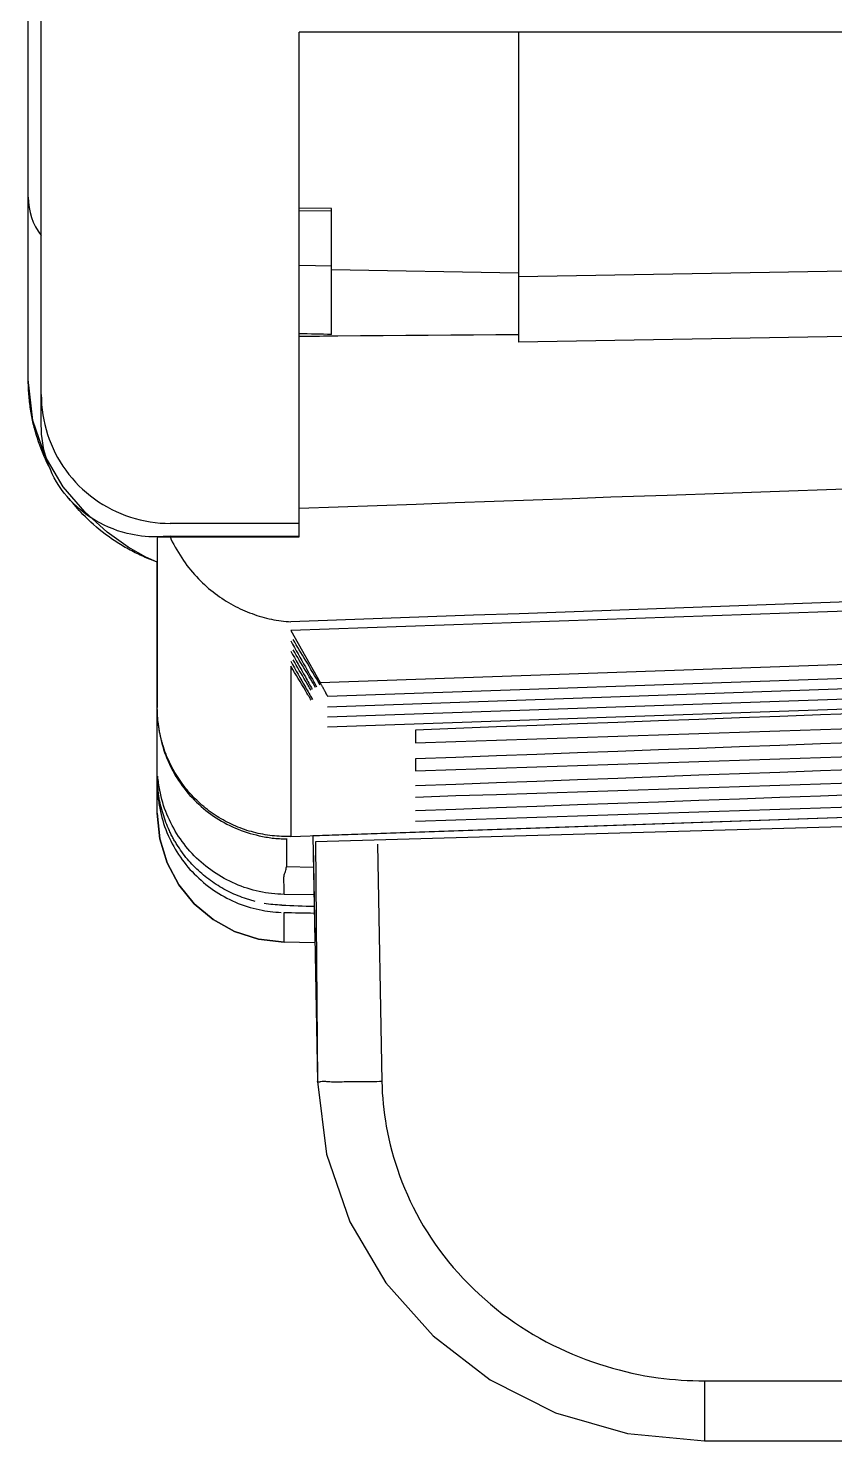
# Model space of a CAD drawing. Header units: metres. Extents: x 0 to 3575, y 0 to 842.
# Drawn here: x 2420.67 to 2434.85, y 497.81 to 522.65 of the extents above; entities that cross this region are included whole.
import ezdxf

# ---------------------------------------------------------------- set-up
doc = ezdxf.new("R2010")
doc.units = ezdxf.units.M
doc.layers.add('SCHEMATICS', color=7, linetype='Continuous')

msp = doc.modelspace()

# ---------------------------------------------------------------- linework, layer by layer
at = {"layer": 'SCHEMATICS', "color": 7}
for p, q in [((2420.9, 515.67), (2420.9, 737.973)), ((2420.672, 516.469), (2420.672, 737.031)), ((2420.672, 516.469), (2420.672, 737.031)), ((2444.258, 522.578), (2425.434, 522.578)), ((2425.434, 513.701), (2425.434, 522.578)), ((2429.289, 522.578), (2429.289, 517.129)), ((2426, 519.475), (2425.434, 519.484)), ((2426, 517.262), (2426, 519.475)), ((2426, 519.429), (2425.434, 519.439)), ((2426, 518.465), (2425.438, 518.477)), ((2443.689, 518.522), (2429.289, 518.274)), ((2429.289, 518.343), (2426, 518.399)), ((2443.689, 517.376), (2429.289, 517.129)), ((2425.434, 513.939), (2423.168, 513.939)), ((2423.168, 513.714), (2422.917, 513.701)), ((2422.933, 513.701), (2425.434, 513.701)), ((2422.939, 513.701), (2422.939, 510.704)), ((2423.168, 513.714), (2425.434, 513.714)), ((2422.939, 508.843), (2422.939, 513.26)), ((2444.56, 512.729), (2425.285, 512.055)), ((2425.285, 512.055), (2425.8, 511.141)), ((2425.8, 511.141), (2444.027, 511.781)), ((2425.929, 510.899), (2443.893, 511.524)), ((2425.288, 511.426), (2425.288, 508.434)), ((2425.929, 510.715), (2443.893, 511.345)), ((2425.929, 510.536), (2443.893, 511.164)), ((2425.929, 510.36), (2443.893, 510.986)), ((2427.475, 510.305), (2427.475, 510.081)), ((2427.475, 509.796), (2427.475, 509.585)), ((2425.288, 508.434), (2444.028, 509.079)), ((2443.344, 509.055), (2425.676, 508.447)), ((2443.301, 508.838), (2425.718, 508.34)), ((2425.208, 508.396), (2425.208, 507.901)), ((2425.676, 508.447), (2425.706, 506.585)), ((2425.718, 508.34), (2425.755, 504.122)), ((2426.811, 508.299), (2426.888, 504.122)), ((2425.677, 508.263), (2425.755, 504.122)), ((2425.686, 507.889), (2425.208, 507.901)), ((2425.695, 507.407), (2425.167, 507.415)), ((2425.167, 506.574), (2425.167, 507.096)), ((2425.71, 506.56), (2425.167, 506.574)), ((2425.71, 506.56), (2425.167, 506.574)), ((2425.706, 506.585), (2425.71, 506.56)), ((2432.557, 498.859), (2436.457, 498.859)), ((2432.557, 498.859), (2432.557, 497.805)), ((2432.557, 497.805), (2436.457, 497.805)), ((2432.557, 497.805), (2436.457, 497.805))]:
    msp.add_line(p, q, dxfattribs=at)
for points in [[(2420.672, 519.677), (2420.676, 519.587), (2420.687, 519.497), (2420.705, 519.409), (2420.729, 519.322), (2420.761, 519.237), (2420.8, 519.155), (2420.845, 519.077), (2420.897, 519.002)], [(2426, 517.262), (2425.93, 517.264), (2425.859, 517.266), (2425.788, 517.267), (2425.718, 517.268), (2425.647, 517.27), (2425.576, 517.271), (2425.505, 517.272), (2425.434, 517.274)], [(2426, 517.233), (2425.93, 517.232), (2425.859, 517.23), (2425.788, 517.229), (2425.718, 517.228), (2425.647, 517.228), (2425.576, 517.227), (2425.505, 517.227), (2425.434, 517.227)], [(2426.113, 517.233), (2426.1, 517.233), (2426.086, 517.233), (2426.072, 517.233), (2426.058, 517.233), (2426.044, 517.233), (2426.03, 517.233), (2426.015, 517.233), (2426, 517.233)], [(2429.289, 517.255), (2428.892, 517.253), (2428.496, 517.251), (2428.099, 517.249), (2427.702, 517.246), (2427.305, 517.243), (2426.908, 517.239), (2426.51, 517.236), (2426.113, 517.233)], [(2422.939, 513.26), (2422.736, 513.348), (2422.429, 513.523), (2422.058, 513.787), (2421.665, 514.14), (2421.288, 514.584), (2420.97, 515.12), (2420.751, 515.748), (2420.672, 516.469)], [(2420.682, 516.207), (2420.68, 516.239), (2420.678, 516.272), (2420.676, 516.305), (2420.675, 516.338), (2420.674, 516.371), (2420.673, 516.404), (2420.672, 516.437), (2420.672, 516.469)], [(2420.712, 515.95), (2420.707, 515.981), (2420.703, 516.012), (2420.699, 516.044), (2420.695, 516.076), (2420.691, 516.109), (2420.688, 516.141), (2420.685, 516.174), (2420.682, 516.207)], [(2420.9, 516.205), (2420.902, 516.116), (2420.907, 516.027), (2420.916, 515.939), (2420.928, 515.851), (2420.944, 515.763), (2420.963, 515.676), (2420.986, 515.589), (2421.012, 515.504)], [(2420.761, 515.692), (2420.754, 515.723), (2420.747, 515.754), (2420.741, 515.786), (2420.735, 515.818), (2420.729, 515.85), (2420.723, 515.883), (2420.717, 515.916), (2420.712, 515.95)], [(2420.833, 515.438), (2420.823, 515.47), (2420.813, 515.501), (2420.804, 515.533), (2420.794, 515.565), (2420.786, 515.596), (2420.777, 515.628), (2420.769, 515.66), (2420.761, 515.692)], [(2421.003, 515.038), (2420.979, 515.114), (2420.958, 515.192), (2420.94, 515.27), (2420.926, 515.35), (2420.914, 515.43), (2420.906, 515.51), (2420.902, 515.59), (2420.9, 515.67)], [(2421.012, 515.504), (2421.041, 515.42), (2421.072, 515.337), (2421.108, 515.255), (2421.147, 515.175), (2421.188, 515.097), (2421.233, 515.02), (2421.281, 514.945), (2421.332, 514.873)], [(2421.029, 514.952), (2421, 515.011), (2420.973, 515.071), (2420.947, 515.131), (2420.921, 515.192), (2420.897, 515.253), (2420.875, 515.314), (2420.853, 515.376), (2420.833, 515.438)], [(2421.303, 514.473), (2421.256, 514.537), (2421.211, 514.604), (2421.169, 514.672), (2421.13, 514.742), (2421.093, 514.814), (2421.06, 514.887), (2421.03, 514.962), (2421.003, 515.038)], [(2421.332, 514.873), (2421.385, 514.802), (2421.442, 514.733), (2421.501, 514.667), (2421.563, 514.603), (2421.628, 514.541), (2421.694, 514.482), (2421.763, 514.426), (2421.834, 514.372)], [(2438.81, 514.677), (2437.823, 514.642), (2436.836, 514.606), (2435.849, 514.571), (2434.862, 514.536), (2433.875, 514.502), (2432.888, 514.467), (2431.9, 514.432), (2430.913, 514.398)], [(2421.779, 514.036), (2421.713, 514.081), (2421.648, 514.13), (2421.585, 514.181), (2421.524, 514.235), (2421.465, 514.291), (2421.408, 514.35), (2421.354, 514.41), (2421.303, 514.473)], [(2421.631, 514.098), (2421.599, 514.132), (2421.568, 514.167), (2421.537, 514.201), (2421.507, 514.236), (2421.476, 514.271), (2421.447, 514.306), (2421.417, 514.341), (2421.388, 514.377)], [(2421.834, 514.372), (2421.907, 514.321), (2421.982, 514.273), (2422.059, 514.228), (2422.138, 514.186), (2422.218, 514.147), (2422.3, 514.111), (2422.383, 514.079), (2422.468, 514.05)], [(2430.913, 514.398), (2430.229, 514.373), (2429.544, 514.348), (2428.859, 514.323), (2428.174, 514.299), (2427.489, 514.274), (2426.804, 514.249), (2426.119, 514.224), (2425.434, 514.2)], [(2422.021, 513.752), (2421.97, 513.793), (2421.919, 513.834), (2421.869, 513.876), (2421.82, 513.919), (2421.772, 513.962), (2421.724, 514.007), (2421.677, 514.052), (2421.631, 514.098)], [(2422.409, 513.763), (2422.326, 513.785), (2422.243, 513.811), (2422.162, 513.841), (2422.082, 513.873), (2422.004, 513.909), (2421.927, 513.948), (2421.852, 513.991), (2421.779, 514.036)], [(2422.468, 514.05), (2422.553, 514.024), (2422.639, 514.002), (2422.726, 513.983), (2422.813, 513.967), (2422.902, 513.955), (2422.99, 513.946), (2423.079, 513.941), (2423.168, 513.939)], [(2422.917, 513.701), (2422.854, 513.702), (2422.79, 513.705), (2422.726, 513.71), (2422.662, 513.717), (2422.598, 513.725), (2422.535, 513.736), (2422.472, 513.748), (2422.409, 513.763)], [(2422.236, 513.603), (2422.209, 513.621), (2422.182, 513.639), (2422.154, 513.657), (2422.127, 513.676), (2422.101, 513.695), (2422.074, 513.714), (2422.047, 513.733), (2422.021, 513.752)], [(2422.462, 513.47), (2422.433, 513.486), (2422.405, 513.501), (2422.376, 513.517), (2422.348, 513.534), (2422.32, 513.55), (2422.292, 513.567), (2422.264, 513.585), (2422.236, 513.603)], [(2423.166, 513.701), (2423.168, 513.697), (2423.17, 513.693), (2423.171, 513.689), (2423.173, 513.685), (2423.175, 513.681), (2423.176, 513.677), (2423.178, 513.672), (2423.179, 513.668)], [(2423.179, 513.668), (2423.203, 513.618), (2423.228, 513.569), (2423.255, 513.52), (2423.282, 513.472), (2423.31, 513.425), (2423.339, 513.378), (2423.368, 513.332), (2423.399, 513.286)], [(2422.696, 513.355), (2422.666, 513.369), (2422.636, 513.382), (2422.607, 513.396), (2422.578, 513.41), (2422.548, 513.424), (2422.519, 513.439), (2422.491, 513.454), (2422.462, 513.47)], [(2422.939, 513.26), (2422.909, 513.271), (2422.878, 513.282), (2422.848, 513.293), (2422.818, 513.305), (2422.787, 513.316), (2422.757, 513.329), (2422.726, 513.342), (2422.696, 513.355)], [(2423.399, 513.286), (2423.429, 513.243), (2423.46, 513.201), (2423.492, 513.16), (2423.524, 513.12), (2423.558, 513.08), (2423.592, 513.041), (2423.628, 513.003), (2423.664, 512.965)], [(2423.664, 512.965), (2423.698, 512.931), (2423.733, 512.897), (2423.769, 512.863), (2423.805, 512.83), (2423.842, 512.797), (2423.88, 512.766), (2423.919, 512.734), (2423.958, 512.704)], [(2423.958, 512.704), (2423.996, 512.676), (2424.034, 512.649), (2424.073, 512.623), (2424.112, 512.597), (2424.152, 512.572), (2424.193, 512.548), (2424.234, 512.524), (2424.275, 512.5)], [(2438.135, 512.667), (2437.333, 512.638), (2436.53, 512.609), (2435.727, 512.581), (2434.924, 512.552), (2434.12, 512.523), (2433.317, 512.494), (2432.514, 512.465), (2431.71, 512.436)], [(2424.275, 512.5), (2424.315, 512.479), (2424.355, 512.458), (2424.396, 512.439), (2424.437, 512.42), (2424.479, 512.402), (2424.52, 512.384), (2424.562, 512.368), (2424.604, 512.352)], [(2424.604, 512.352), (2424.647, 512.337), (2424.689, 512.322), (2424.732, 512.309), (2424.774, 512.296), (2424.817, 512.285), (2424.86, 512.274), (2424.903, 512.263), (2424.946, 512.254)], [(2431.71, 512.436), (2430.908, 512.408), (2430.105, 512.379), (2429.302, 512.351), (2428.499, 512.323), (2427.696, 512.295), (2426.894, 512.267), (2426.091, 512.239), (2425.288, 512.21)], [(2424.946, 512.254), (2424.988, 512.246), (2425.03, 512.238), (2425.073, 512.231), (2425.116, 512.225), (2425.159, 512.22), (2425.202, 512.216), (2425.245, 512.212), (2425.288, 512.21)], [(2425.285, 511.872), (2425.317, 511.814), (2425.349, 511.757), (2425.381, 511.7), (2425.414, 511.643), (2425.446, 511.586), (2425.478, 511.529), (2425.51, 511.472), (2425.542, 511.415)], [(2425.545, 511.534), (2425.517, 511.579), (2425.49, 511.624), (2425.462, 511.669), (2425.435, 511.714), (2425.408, 511.759), (2425.381, 511.805), (2425.354, 511.85), (2425.327, 511.896)], [(2425.285, 511.692), (2425.317, 511.635), (2425.349, 511.578), (2425.381, 511.522), (2425.414, 511.465), (2425.446, 511.408), (2425.478, 511.352), (2425.51, 511.295), (2425.542, 511.238)], [(2425.545, 511.352), (2425.517, 511.397), (2425.49, 511.443), (2425.462, 511.488), (2425.435, 511.534), (2425.408, 511.579), (2425.381, 511.624), (2425.354, 511.67), (2425.327, 511.715)], [(2425.545, 511.171), (2425.517, 511.217), (2425.49, 511.263), (2425.462, 511.309), (2425.435, 511.355), (2425.407, 511.4), (2425.38, 511.446), (2425.354, 511.492), (2425.327, 511.538)], [(2425.8, 511.102), (2425.768, 511.156), (2425.736, 511.21), (2425.704, 511.264), (2425.672, 511.318), (2425.64, 511.372), (2425.608, 511.426), (2425.577, 511.48), (2425.545, 511.534)], [(2425.285, 511.514), (2425.317, 511.457), (2425.349, 511.399), (2425.381, 511.342), (2425.414, 511.286), (2425.446, 511.229), (2425.478, 511.172), (2425.51, 511.116), (2425.542, 511.059)], [(2425.545, 510.998), (2425.513, 511.051), (2425.48, 511.104), (2425.448, 511.158), (2425.416, 511.211), (2425.384, 511.265), (2425.352, 511.318), (2425.32, 511.372), (2425.288, 511.426)], [(2425.542, 511.415), (2425.566, 511.371), (2425.591, 511.327), (2425.615, 511.284), (2425.64, 511.24), (2425.665, 511.197), (2425.689, 511.154), (2425.714, 511.111), (2425.738, 511.067)], [(2425.72, 511.055), (2425.699, 511.092), (2425.677, 511.129), (2425.655, 511.166), (2425.633, 511.203), (2425.611, 511.24), (2425.589, 511.277), (2425.567, 511.315), (2425.545, 511.352)], [(2425.542, 511.238), (2425.557, 511.211), (2425.572, 511.184), (2425.586, 511.157), (2425.601, 511.13), (2425.617, 511.103), (2425.632, 511.077), (2425.647, 511.05), (2425.663, 511.024)], [(2425.542, 511.059), (2425.558, 511.032), (2425.573, 511.005), (2425.589, 510.978), (2425.604, 510.951), (2425.619, 510.924), (2425.634, 510.898), (2425.649, 510.871), (2425.665, 510.845)], [(2425.641, 511.009), (2425.629, 511.029), (2425.617, 511.05), (2425.605, 511.07), (2425.593, 511.091), (2425.581, 511.111), (2425.569, 511.131), (2425.557, 511.151), (2425.545, 511.171)], [(2425.8, 511.141), (2425.805, 511.131), (2425.81, 511.122), (2425.816, 511.112), (2425.821, 511.102), (2425.827, 511.093), (2425.833, 511.083), (2425.838, 511.073), (2425.843, 511.063)], [(2425.843, 511.063), (2425.848, 511.054), (2425.852, 511.046), (2425.857, 511.037), (2425.861, 511.029), (2425.866, 511.021), (2425.87, 511.013), (2425.875, 511.005), (2425.879, 510.998)], [(2425.644, 510.828), (2425.631, 510.849), (2425.619, 510.871), (2425.606, 510.892), (2425.594, 510.913), (2425.582, 510.934), (2425.569, 510.955), (2425.557, 510.976), (2425.545, 510.998)], [(2425.879, 510.998), (2425.883, 510.991), (2425.886, 510.983), (2425.89, 510.976), (2425.893, 510.969), (2425.897, 510.962), (2425.9, 510.955), (2425.904, 510.949), (2425.907, 510.943)], [(2425.907, 510.943), (2425.909, 510.94), (2425.91, 510.936), (2425.912, 510.933), (2425.914, 510.929), (2425.917, 510.926), (2425.919, 510.922), (2425.922, 510.917), (2425.924, 510.912)], [(2425.924, 510.912), (2425.925, 510.91), (2425.927, 510.907), (2425.928, 510.905), (2425.929, 510.903), (2425.93, 510.901), (2425.93, 510.9), (2425.93, 510.899), (2425.929, 510.899)], [(2422.964, 510.372), (2422.959, 510.408), (2422.955, 510.444), (2422.951, 510.481), (2422.947, 510.518), (2422.945, 510.555), (2422.943, 510.591), (2422.942, 510.628), (2422.941, 510.665)], [(2438.868, 510.731), (2438.156, 510.705), (2437.443, 510.678), (2436.731, 510.652), (2436.019, 510.625), (2435.307, 510.598), (2434.595, 510.572), (2433.883, 510.545), (2433.171, 510.518)], [(2422.95, 510.443), (2422.954, 510.416), (2422.957, 510.389), (2422.961, 510.362), (2422.965, 510.334), (2422.969, 510.307), (2422.974, 510.281), (2422.979, 510.254), (2422.984, 510.228)], [(2422.993, 510.21), (2422.989, 510.23), (2422.985, 510.25), (2422.981, 510.27), (2422.977, 510.291), (2422.973, 510.311), (2422.97, 510.332), (2422.967, 510.352), (2422.964, 510.372)], [(2433.171, 510.518), (2432.459, 510.492), (2431.747, 510.466), (2431.035, 510.44), (2430.323, 510.413), (2429.611, 510.386), (2428.899, 510.359), (2428.187, 510.332), (2427.475, 510.305)], [(2433.171, 510.266), (2433.883, 510.289), (2434.595, 510.313), (2435.307, 510.336), (2436.019, 510.359), (2436.731, 510.383), (2437.443, 510.406), (2438.156, 510.43), (2438.868, 510.454)], [(2422.984, 510.228), (2422.995, 510.173), (2423.007, 510.119), (2423.02, 510.066), (2423.035, 510.013), (2423.051, 509.961), (2423.069, 509.909), (2423.088, 509.857), (2423.108, 509.806)], [(2423.037, 510.047), (2423.031, 510.068), (2423.025, 510.088), (2423.019, 510.109), (2423.014, 510.129), (2423.008, 510.15), (2423.003, 510.17), (2422.998, 510.19), (2422.993, 510.21)], [(2423.155, 509.742), (2423.137, 509.779), (2423.12, 509.816), (2423.104, 509.854), (2423.089, 509.892), (2423.074, 509.93), (2423.061, 509.969), (2423.048, 510.008), (2423.037, 510.047)], [(2427.475, 510.081), (2428.187, 510.104), (2428.899, 510.128), (2429.611, 510.151), (2430.323, 510.174), (2431.035, 510.197), (2431.747, 510.22), (2432.459, 510.243), (2433.171, 510.266)], [(2438.868, 510.221), (2438.156, 510.194), (2437.443, 510.168), (2436.731, 510.141), (2436.019, 510.115), (2435.307, 510.088), (2434.595, 510.062), (2433.883, 510.035), (2433.171, 510.009)], [(2423.108, 509.806), (2423.13, 509.755), (2423.153, 509.704), (2423.177, 509.654), (2423.203, 509.605), (2423.229, 509.556), (2423.256, 509.508), (2423.285, 509.462), (2423.315, 509.416)], [(2433.171, 510.009), (2432.459, 509.982), (2431.747, 509.956), (2431.035, 509.929), (2430.323, 509.903), (2429.611, 509.877), (2428.899, 509.85), (2428.187, 509.823), (2427.475, 509.796)], [(2433.171, 509.774), (2433.883, 509.798), (2434.595, 509.822), (2435.307, 509.846), (2436.019, 509.869), (2436.731, 509.893), (2437.443, 509.916), (2438.156, 509.939), (2438.868, 509.963)], [(2423.316, 509.454), (2423.293, 509.488), (2423.271, 509.522), (2423.25, 509.558), (2423.229, 509.594), (2423.209, 509.63), (2423.19, 509.667), (2423.172, 509.704), (2423.155, 509.742)], [(2427.475, 509.585), (2428.187, 509.609), (2428.899, 509.633), (2429.611, 509.656), (2430.323, 509.68), (2431.035, 509.703), (2431.747, 509.726), (2432.459, 509.75), (2433.171, 509.774)], [(2433.171, 509.535), (2432.459, 509.509), (2431.747, 509.482), (2431.035, 509.455), (2430.323, 509.429), (2429.611, 509.402), (2428.899, 509.376), (2428.187, 509.35), (2427.475, 509.325)], [(2438.868, 509.745), (2438.156, 509.719), (2437.443, 509.692), (2436.731, 509.665), (2436.019, 509.639), (2435.307, 509.612), (2434.595, 509.586), (2433.883, 509.561), (2433.171, 509.535)], [(2422.939, 509.364), (2422.939, 509.337), (2422.94, 509.309), (2422.941, 509.281), (2422.942, 509.253), (2422.944, 509.225), (2422.946, 509.197), (2422.948, 509.17), (2422.95, 509.142)], [(2422.961, 509.182), (2422.959, 509.201), (2422.957, 509.22), (2422.955, 509.239), (2422.953, 509.258), (2422.951, 509.278), (2422.949, 509.298), (2422.947, 509.318), (2422.945, 509.337)], [(2422.984, 509.247), (2422.977, 509.277), (2422.972, 509.308), (2422.966, 509.339), (2422.962, 509.37), (2422.958, 509.401), (2422.954, 509.432), (2422.951, 509.463), (2422.948, 509.493)], [(2423.315, 509.416), (2423.345, 509.37), (2423.376, 509.326), (2423.409, 509.282), (2423.443, 509.239), (2423.478, 509.197), (2423.514, 509.156), (2423.551, 509.116), (2423.589, 509.076)], [(2423.517, 509.188), (2423.49, 509.219), (2423.463, 509.251), (2423.437, 509.284), (2423.412, 509.317), (2423.387, 509.35), (2423.363, 509.385), (2423.339, 509.419), (2423.316, 509.454)], [(2427.475, 509.127), (2428.187, 509.151), (2428.899, 509.174), (2429.611, 509.197), (2430.323, 509.221), (2431.035, 509.244), (2431.747, 509.268), (2432.459, 509.291), (2433.171, 509.314)], [(2433.171, 509.314), (2433.883, 509.337), (2434.595, 509.361), (2435.307, 509.384), (2436.019, 509.408), (2436.731, 509.431), (2437.443, 509.455), (2438.156, 509.479), (2438.868, 509.504)], [(2438.868, 509.301), (2438.156, 509.275), (2437.443, 509.249), (2436.731, 509.222), (2436.019, 509.196), (2435.307, 509.17), (2434.595, 509.143), (2433.883, 509.117), (2433.171, 509.09)], [(2422.95, 509.142), (2422.954, 509.116), (2422.957, 509.089), (2422.961, 509.062), (2422.965, 509.035), (2422.969, 509.009), (2422.974, 508.982), (2422.979, 508.955), (2422.984, 508.929)], [(2423.029, 508.869), (2423.018, 508.908), (2423.007, 508.946), (2422.998, 508.985), (2422.989, 509.024), (2422.981, 509.064), (2422.973, 509.103), (2422.967, 509.142), (2422.961, 509.182)], [(2423.108, 508.823), (2423.088, 508.875), (2423.069, 508.927), (2423.051, 508.979), (2423.035, 509.032), (2423.02, 509.085), (2423.007, 509.139), (2422.995, 509.193), (2422.984, 509.247)], [(2423.756, 508.959), (2423.724, 508.986), (2423.693, 509.013), (2423.663, 509.041), (2423.633, 509.069), (2423.603, 509.097), (2423.574, 509.127), (2423.545, 509.157), (2423.517, 509.188)], [(2423.589, 509.076), (2423.629, 509.037), (2423.669, 508.999), (2423.71, 508.962), (2423.752, 508.925), (2423.795, 508.891), (2423.839, 508.857), (2423.883, 508.824), (2423.928, 508.793)], [(2433.171, 509.09), (2432.459, 509.065), (2431.747, 509.039), (2431.035, 509.014), (2430.323, 508.988), (2429.611, 508.962), (2428.899, 508.936), (2428.187, 508.91), (2427.475, 508.883)], [(2433.171, 508.891), (2433.883, 508.915), (2434.595, 508.939), (2435.307, 508.963), (2436.019, 508.987), (2436.731, 509.011), (2437.443, 509.035), (2438.156, 509.059), (2438.868, 509.082)], [(2425.167, 506.574), (2424.717, 506.625), (2424.298, 506.761), (2423.919, 506.972), (2423.59, 507.25), (2423.318, 507.585), (2423.114, 507.968), (2422.984, 508.39), (2422.939, 508.843)], [(2422.939, 508.843), (2422.984, 508.39), (2423.114, 507.968), (2423.318, 507.585), (2423.59, 507.25), (2423.919, 506.972), (2424.298, 506.761), (2424.717, 506.625), (2425.167, 506.574)], [(2422.984, 508.929), (2422.995, 508.874), (2423.007, 508.82), (2423.02, 508.766), (2423.035, 508.713), (2423.051, 508.66), (2423.069, 508.608), (2423.088, 508.555), (2423.108, 508.503)], [(2423.136, 508.571), (2423.12, 508.608), (2423.105, 508.644), (2423.091, 508.681), (2423.077, 508.719), (2423.064, 508.756), (2423.052, 508.794), (2423.04, 508.831), (2423.029, 508.869)], [(2423.315, 508.435), (2423.285, 508.482), (2423.256, 508.529), (2423.229, 508.577), (2423.203, 508.625), (2423.177, 508.674), (2423.153, 508.723), (2423.13, 508.773), (2423.108, 508.823)], [(2424.024, 508.765), (2423.989, 508.787), (2423.954, 508.809), (2423.92, 508.833), (2423.886, 508.856), (2423.853, 508.881), (2423.82, 508.906), (2423.788, 508.932), (2423.756, 508.959)], [(2423.928, 508.793), (2423.974, 508.762), (2424.02, 508.732), (2424.067, 508.703), (2424.115, 508.676), (2424.163, 508.65), (2424.212, 508.626), (2424.262, 508.603), (2424.312, 508.582)], [(2427.475, 508.702), (2428.187, 508.725), (2428.899, 508.748), (2429.611, 508.772), (2430.323, 508.796), (2431.035, 508.82), (2431.747, 508.843), (2432.459, 508.867), (2433.171, 508.891)], [(2423.205, 508.429), (2423.196, 508.446), (2423.186, 508.463), (2423.177, 508.481), (2423.169, 508.499), (2423.16, 508.517), (2423.152, 508.536), (2423.144, 508.554), (2423.136, 508.571)], [(2424.319, 508.614), (2424.281, 508.63), (2424.243, 508.647), (2424.206, 508.665), (2424.169, 508.684), (2424.132, 508.703), (2424.096, 508.723), (2424.06, 508.744), (2424.024, 508.765)], [(2424.312, 508.582), (2424.363, 508.561), (2424.415, 508.541), (2424.467, 508.522), (2424.519, 508.505), (2424.572, 508.488), (2424.625, 508.473), (2424.678, 508.459), (2424.732, 508.447)], [(2424.633, 508.508), (2424.593, 508.518), (2424.553, 508.529), (2424.513, 508.541), (2424.474, 508.554), (2424.435, 508.568), (2424.396, 508.583), (2424.357, 508.598), (2424.319, 508.614)], [(2423.108, 508.503), (2423.13, 508.453), (2423.153, 508.404), (2423.177, 508.355), (2423.203, 508.306), (2423.229, 508.257), (2423.256, 508.21), (2423.285, 508.163), (2423.315, 508.116)], [(2423.284, 508.292), (2423.273, 508.309), (2423.263, 508.325), (2423.252, 508.342), (2423.242, 508.359), (2423.233, 508.376), (2423.223, 508.393), (2423.214, 508.411), (2423.205, 508.429)], [(2423.469, 508.036), (2423.444, 508.066), (2423.419, 508.097), (2423.395, 508.129), (2423.372, 508.161), (2423.349, 508.193), (2423.327, 508.226), (2423.305, 508.259), (2423.284, 508.292)], [(2423.589, 508.091), (2423.551, 508.131), (2423.514, 508.173), (2423.478, 508.215), (2423.443, 508.258), (2423.409, 508.301), (2423.376, 508.346), (2423.345, 508.39), (2423.315, 508.435)], [(2424.958, 508.446), (2424.916, 508.451), (2424.875, 508.457), (2424.833, 508.463), (2424.793, 508.471), (2424.752, 508.479), (2424.712, 508.488), (2424.672, 508.497), (2424.633, 508.508)], [(2424.732, 508.447), (2424.761, 508.44), (2424.79, 508.434), (2424.818, 508.429), (2424.847, 508.423), (2424.876, 508.419), (2424.904, 508.414), (2424.933, 508.41), (2424.961, 508.406)], [(2425.288, 508.434), (2425.246, 508.433), (2425.204, 508.432), (2425.163, 508.432), (2425.121, 508.434), (2425.08, 508.436), (2425.039, 508.438), (2424.998, 508.442), (2424.958, 508.446)], [(2424.961, 508.406), (2424.992, 508.403), (2425.023, 508.4), (2425.054, 508.398), (2425.085, 508.395), (2425.116, 508.394), (2425.146, 508.392), (2425.177, 508.391), (2425.208, 508.391)], [(2423.315, 508.116), (2423.345, 508.07), (2423.376, 508.025), (2423.409, 507.981), (2423.443, 507.938), (2423.478, 507.896), (2423.514, 507.855), (2423.551, 507.815), (2423.589, 507.777)], [(2423.928, 507.812), (2423.883, 507.844), (2423.839, 507.876), (2423.795, 507.909), (2423.752, 507.944), (2423.71, 507.979), (2423.669, 508.015), (2423.629, 508.053), (2423.589, 508.091)], [(2423.691, 507.806), (2423.662, 507.833), (2423.633, 507.86), (2423.604, 507.888), (2423.576, 507.917), (2423.549, 507.946), (2423.522, 507.975), (2423.495, 508.005), (2423.469, 508.036)], [(2423.941, 507.613), (2423.908, 507.635), (2423.876, 507.658), (2423.844, 507.681), (2423.813, 507.705), (2423.782, 507.729), (2423.751, 507.754), (2423.721, 507.78), (2423.691, 507.806)], [(2424.312, 507.599), (2424.262, 507.622), (2424.212, 507.645), (2424.163, 507.67), (2424.115, 507.696), (2424.067, 507.723), (2424.02, 507.752), (2423.974, 507.781), (2423.928, 507.812)], [(2425.167, 507.737), (2425.171, 507.758), (2425.177, 507.778), (2425.184, 507.799), (2425.191, 507.819), (2425.197, 507.839), (2425.203, 507.859), (2425.207, 507.88), (2425.208, 507.901)], [(2423.589, 507.777), (2423.629, 507.738), (2423.669, 507.699), (2423.71, 507.662), (2423.752, 507.626), (2423.795, 507.59), (2423.839, 507.556), (2423.883, 507.523), (2423.928, 507.491)], [(2424.214, 507.454), (2424.179, 507.472), (2424.144, 507.49), (2424.109, 507.509), (2424.075, 507.528), (2424.041, 507.548), (2424.008, 507.569), (2423.974, 507.59), (2423.941, 507.613)], [(2424.732, 507.465), (2424.678, 507.477), (2424.625, 507.49), (2424.572, 507.505), (2424.519, 507.521), (2424.467, 507.538), (2424.415, 507.557), (2424.363, 507.578), (2424.312, 507.599)], [(2425.167, 507.577), (2425.167, 507.597), (2425.166, 507.617), (2425.165, 507.637), (2425.164, 507.658), (2425.163, 507.679), (2425.163, 507.699), (2425.165, 507.718), (2425.167, 507.737)], [(2425.167, 507.415), (2425.167, 507.435), (2425.168, 507.455), (2425.168, 507.475), (2425.169, 507.495), (2425.169, 507.515), (2425.169, 507.535), (2425.168, 507.556), (2425.167, 507.577)], [(2423.928, 507.491), (2423.974, 507.461), (2424.02, 507.432), (2424.067, 507.403), (2424.115, 507.376), (2424.163, 507.35), (2424.212, 507.324), (2424.262, 507.301), (2424.312, 507.278)], [(2424.509, 507.335), (2424.471, 507.348), (2424.433, 507.362), (2424.396, 507.376), (2424.359, 507.39), (2424.322, 507.405), (2424.285, 507.421), (2424.25, 507.437), (2424.214, 507.454)], [(2424.661, 507.292), (2424.641, 507.297), (2424.622, 507.302), (2424.602, 507.308), (2424.583, 507.314), (2424.564, 507.319), (2424.546, 507.325), (2424.527, 507.33), (2424.509, 507.335)], [(2425.167, 507.415), (2425.113, 507.416), (2425.058, 507.419), (2425.003, 507.423), (2424.948, 507.429), (2424.894, 507.436), (2424.84, 507.444), (2424.786, 507.454), (2424.732, 507.465)], [(2424.312, 507.278), (2424.363, 507.257), (2424.415, 507.237), (2424.467, 507.219), (2424.519, 507.202), (2424.572, 507.186), (2424.625, 507.171), (2424.678, 507.158), (2424.732, 507.146)], [(2424.732, 507.146), (2424.78, 507.136), (2424.828, 507.127), (2424.876, 507.12), (2424.924, 507.113), (2424.973, 507.108), (2425.022, 507.103), (2425.071, 507.099), (2425.119, 507.096)], [(2425.129, 507.226), (2425.09, 507.227), (2425.051, 507.229), (2425.012, 507.232), (2424.972, 507.235), (2424.933, 507.239), (2424.894, 507.244), (2424.855, 507.25), (2424.815, 507.257)], [(2425.129, 507.226), (2425.2, 507.223), (2425.271, 507.22), (2425.342, 507.217), (2425.413, 507.215), (2425.484, 507.213), (2425.555, 507.21), (2425.627, 507.208), (2425.698, 507.206)], [(2425.167, 507.096), (2425.234, 507.094), (2425.301, 507.093), (2425.368, 507.092), (2425.434, 507.091), (2425.501, 507.09), (2425.568, 507.089), (2425.635, 507.088), (2425.702, 507.086)], [(2425.755, 504.122), (2425.913, 502.844), (2426.323, 501.655), (2426.956, 500.582), (2427.788, 499.648), (2428.791, 498.879), (2429.938, 498.299), (2431.202, 497.933), (2432.557, 497.805)], [(2425.755, 504.122), (2425.913, 502.844), (2426.323, 501.655), (2426.956, 500.582), (2427.788, 499.648), (2428.791, 498.879), (2429.938, 498.299), (2431.202, 497.933), (2432.557, 497.805)], [(2425.811, 504.117), (2425.801, 504.115), (2425.791, 504.112), (2425.782, 504.111), (2425.773, 504.11), (2425.766, 504.111), (2425.76, 504.113), (2425.756, 504.116), (2425.755, 504.122)], [(2425.971, 504.115), (2425.954, 504.116), (2425.937, 504.118), (2425.919, 504.12), (2425.901, 504.122), (2425.881, 504.122), (2425.86, 504.122), (2425.837, 504.121), (2425.811, 504.117)], [(2426.221, 504.115), (2426.188, 504.113), (2426.156, 504.112), (2426.123, 504.111), (2426.091, 504.11), (2426.06, 504.11), (2426.029, 504.111), (2426, 504.112), (2425.971, 504.115)], [(2426.537, 504.117), (2426.498, 504.117), (2426.459, 504.117), (2426.419, 504.117), (2426.38, 504.117), (2426.341, 504.117), (2426.301, 504.116), (2426.261, 504.116), (2426.221, 504.115)], [(2426.888, 504.122), (2426.844, 504.121), (2426.799, 504.12), (2426.755, 504.119), (2426.711, 504.118), (2426.667, 504.118), (2426.623, 504.117), (2426.58, 504.117), (2426.537, 504.117)], [(2426.888, 504.122), (2426.89, 504.023), (2426.894, 503.925), (2426.901, 503.826), (2426.91, 503.728), (2426.92, 503.63), (2426.933, 503.532), (2426.948, 503.434), (2426.964, 503.336)], [(2426.964, 503.336), (2426.984, 503.227), (2427.007, 503.117), (2427.032, 503.009), (2427.06, 502.9), (2427.091, 502.793), (2427.124, 502.685), (2427.159, 502.579), (2427.197, 502.473)], [(2427.197, 502.473), (2427.24, 502.359), (2427.286, 502.245), (2427.334, 502.133), (2427.385, 502.021), (2427.439, 501.911), (2427.495, 501.801), (2427.554, 501.693), (2427.615, 501.586)], [(2427.615, 501.586), (2427.683, 501.477), (2427.753, 501.369), (2427.825, 501.262), (2427.9, 501.158), (2427.978, 501.055), (2428.058, 500.953), (2428.14, 500.854), (2428.225, 500.757)], [(2428.225, 500.757), (2428.315, 500.66), (2428.407, 500.565), (2428.501, 500.473), (2428.597, 500.382), (2428.695, 500.293), (2428.796, 500.206), (2428.898, 500.122), (2429.003, 500.04)], [(2429.003, 500.04), (2429.109, 499.962), (2429.216, 499.886), (2429.325, 499.813), (2429.435, 499.743), (2429.548, 499.675), (2429.661, 499.61), (2429.776, 499.547), (2429.893, 499.487)], [(2429.893, 499.487), (2430.006, 499.431), (2430.12, 499.378), (2430.235, 499.327), (2430.352, 499.279), (2430.47, 499.233), (2430.589, 499.191), (2430.709, 499.151), (2430.829, 499.114)], [(2430.829, 499.114), (2430.941, 499.081), (2431.054, 499.051), (2431.168, 499.022), (2431.281, 498.996), (2431.395, 498.971), (2431.51, 498.949), (2431.625, 498.93), (2431.74, 498.912)], [(2431.74, 498.912), (2431.841, 498.9), (2431.943, 498.889), (2432.045, 498.88), (2432.147, 498.872), (2432.249, 498.867), (2432.352, 498.862), (2432.454, 498.86), (2432.557, 498.859)]]:
    msp.add_lwpolyline(points, dxfattribs=at)

doc.saveas('drawing.dxf')
